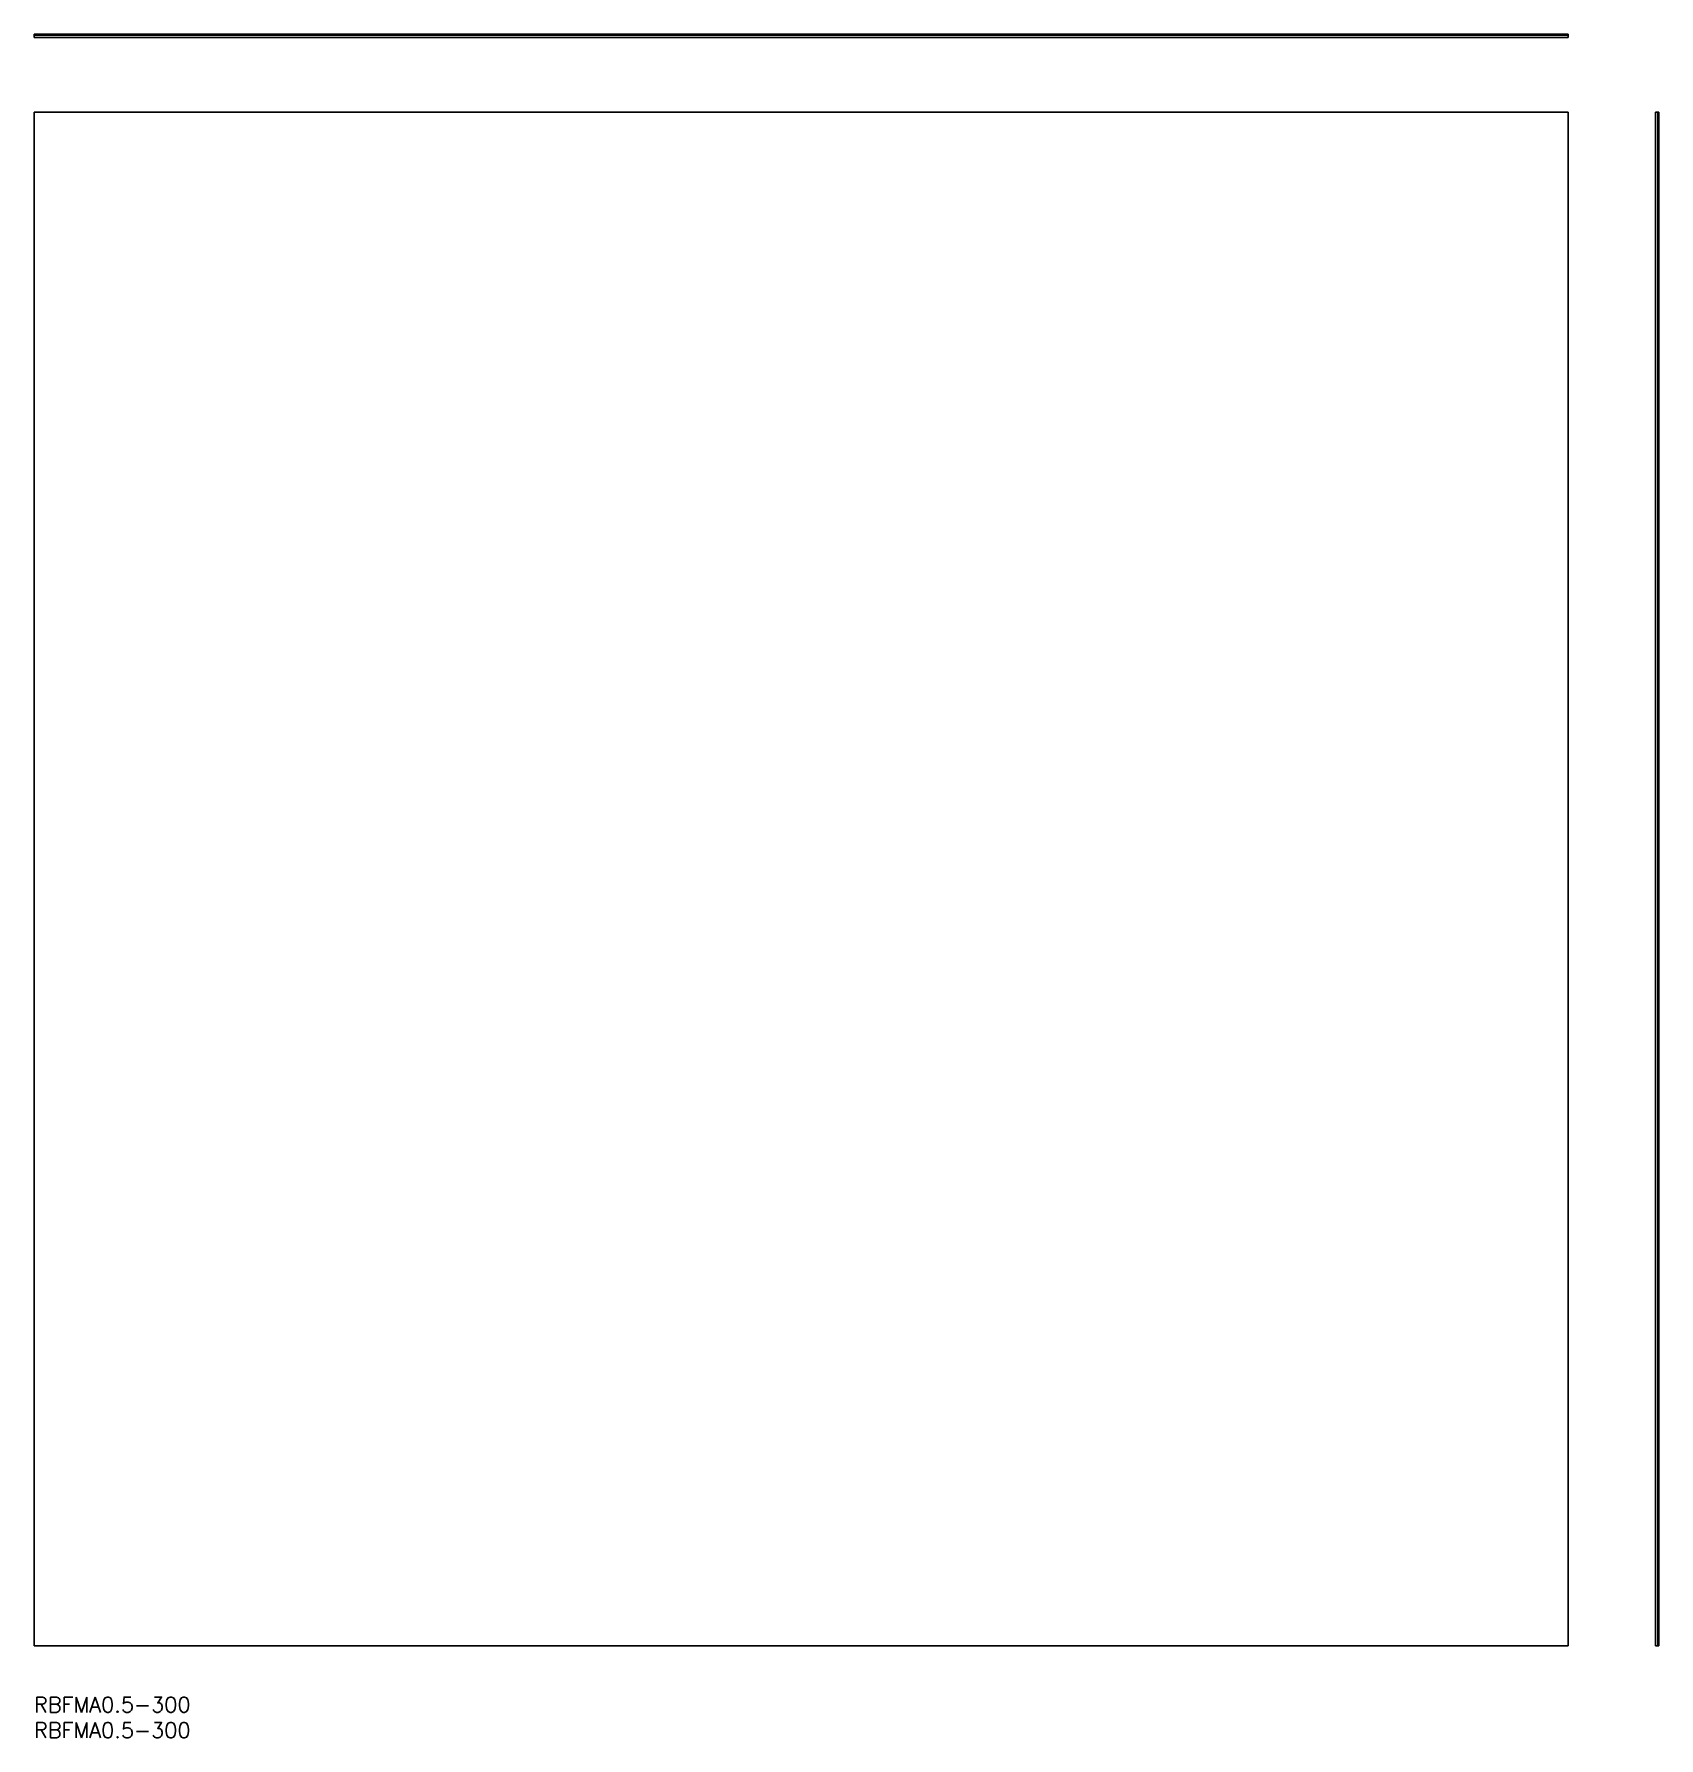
# Model space of a CAD drawing. Extents: x 0 to 318, y -8 to 325.
import ezdxf

# ---------------------------------------------------------------- set-up
doc = ezdxf.new("R2010")
doc.units = 0
doc.header["$LTSCALE"] = 0.5
doc.layers.add('MSM_CONTINUOUS', color=7, linetype='CONTINUOUS')
doc.layers.add('MSM_PART_NUMBER', color=7, linetype='CONTINUOUS')
doc.styles.get("Standard").update_dxf_attribs({"font": 'txt.shx', "height": 3, "bigfont": 'bigfont.shx'})

# ---------------------------------------------------------------- blocks, each defined once
blk = doc.blocks.new('*U10')
at = {"layer": 'MSM_PART_NUMBER'}
blk.add_text('RBFMA0.5-300', height=3, dxfattribs=at).set_placement((0, -3))
blk = doc.blocks.new('*U11')
at = {"layer": 'MSM_PART_NUMBER'}
blk.add_text('RBFMA0.5-300', height=3, dxfattribs=at).set_placement((0, -8))

msp = doc.modelspace()

# ---------------------------------------------------------------- linework, layer by layer
at = {"layer": 'MSM_CONTINUOUS'}
for p, q in [((0, 324.61), (0, 325.31)), ((300, 325.31), (0, 325.31)), ((300, 325.11), (0, 325.11)), ((300, 324.61), (0, 324.61)), ((300, 324.61), (300, 325.31)), ((0, 310), (0, 10)), ((0, 310), (300, 310)), ((300, 310), (300, 10)), ((317.08, 10), (317.08, 310)), ((317.08, 310), (317.78, 310)), ((317.58, 10), (317.58, 310)), ((317.78, 10), (317.78, 310)), ((0, 10), (300, 10)), ((317.08, 10), (317.78, 10))]:
    msp.add_line(p, q, dxfattribs=at)

# ---------------------------------------------------------------- block references
for name in ['*U10', '*U11']:
    msp.add_blockref(name, (0, 0), dxfattribs=at)

doc.saveas('drawing.dxf')
